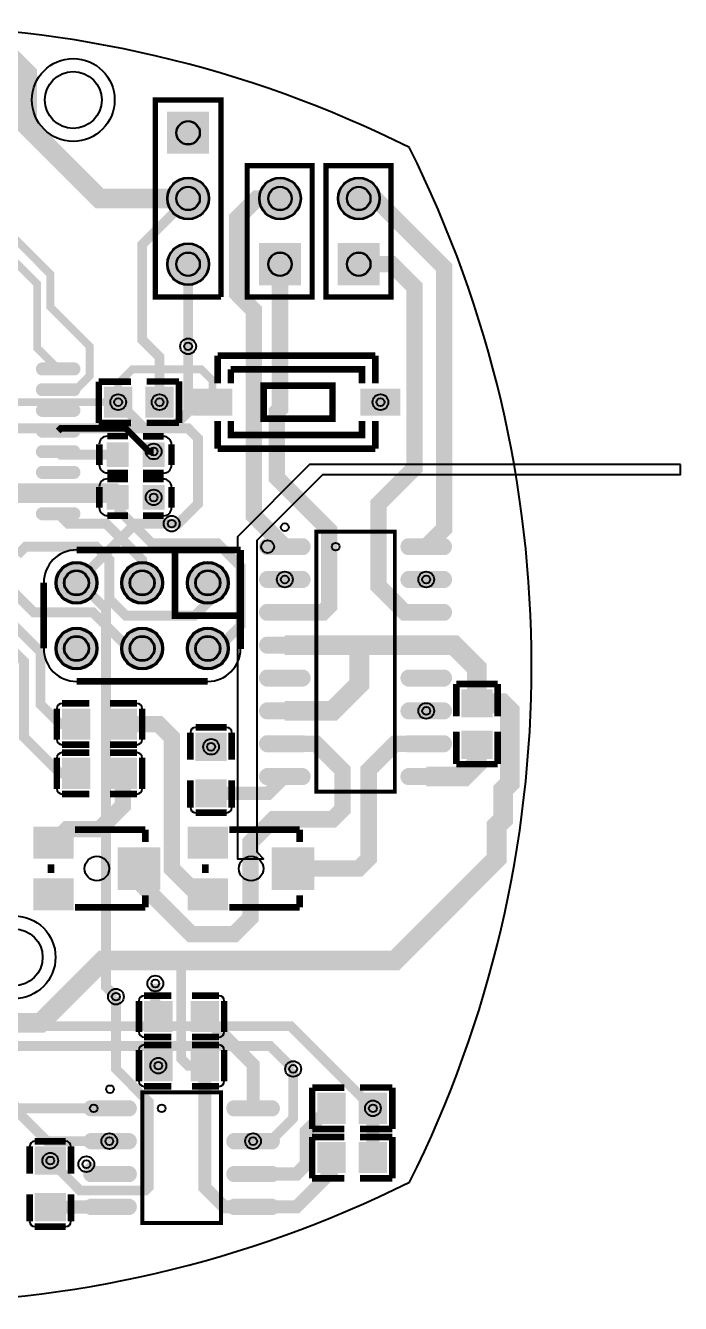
# Model space of a CAD drawing. Extents: x -972 to 1200, y -1009 to 1110.
# Drawn here: x 202 to 1200, y -972 to 973 of the extents above; entities that cross this region are included whole.
import ezdxf

# ---------------------------------------------------------------- set-up
doc = ezdxf.new("R2010")
doc.units = 9
for name, color, linetype, true_color in [('BoardOutLine', 7, 'Continuous', 0xff00ff), ('BottomLayer', 7, 'Continuous', 0x0000ff), ('Document', 7, 'Continuous', 0xffffff), ('Hole', 7, 'Continuous', 0x222222), ('Multi-Layer', 7, 'Continuous', 0xc0c0c0), ('TopLayer', 7, 'Continuous', 0xff0000), ('TopPasteMaskLayer', 7, 'Continuous', 0x808080), ('TopSilkLayer', 7, 'Continuous', 0xffcc00), ('TopSolderMaskLayer', 7, 'Continuous', 0x800080)]:
    doc.layers.add(name, color=color, linetype=linetype, true_color=true_color)

msp = doc.modelspace()

# ---------------------------------------------------------------- hatches: boundary and pattern name
at = {"layer": 'Multi-Layer'}
for points in [[(481, 841), (481, 779), (419, 779), (419, 841)], [(419, 710, 1), (481, 710, 1)], [(559, 710, 1), (621, 710, 1)], [(679, 710, 1), (741, 710, 1)], [(419, 610, 1), (481, 610, 1)], [(559, 641), (621, 641), (621, 579), (559, 579)], [(679, 641), (741, 641), (741, 579), (679, 579)], [(250, 125, 1), (310, 125, 1)], [(350, 125, 1), (410, 125, 1)], [(450, 125, 1), (510, 125, 1)], [(250, 25, 1), (310, 25, 1)], [(350, 25, 1), (410, 25, 1)], [(450, 25, 1), (510, 25, 1)]]:
    msp.add_hatch(color=256, dxfattribs=at).paths.add_polyline_path(points)
at = {"layer": 'TopLayer'}
for points in [[(275.62199999999575, 459.3585, -0.7853981633974483), (275.62199999999575, 441.6415), (228.37799999999697, 441.6415, -0.7853981633974483), (228.37799999999697, 459.3585)], [(275.62199999999575, 427.8585, -0.7853981633974483), (275.62199999999575, 410.1415), (228.37799999999697, 410.1415, -0.7853981633974483), (228.37799999999697, 427.8585)], [(363.1860000000015, 378.346000000005), (323.8159999999989, 378.346000000005), (323.8159999999989, 421.653999999995), (363.1860000000015, 421.653999999995)], [(426.1779999999999, 378.346000000005), (386.80800000000454, 378.346000000005), (386.80800000000454, 421.653999999995), (426.1779999999999, 421.653999999995)], [(457.5219999999972, 419.6849999999977), (516.5780000000013, 419.6849999999977), (516.5780000000013, 380.3150000000023), (457.5219999999972, 380.3150000000023)], [(713.4219999999987, 419.6849999999977), (772.4780000000028, 419.6849999999977), (772.4780000000028, 380.3150000000023), (713.4219999999987, 380.3150000000023)], [(275.62199999999575, 396.3585, -0.7853981633974483), (275.62199999999575, 378.6415), (228.37799999999697, 378.6415, -0.7853981633974483), (228.37799999999697, 396.3585)], [(275.62199999999575, 364.8585, -0.7853981633974483), (275.62199999999575, 347.1415), (228.37799999999697, 347.1415, -0.7853981633974483), (228.37799999999697, 364.8585)], [(275.62199999999575, 333.45849999999854, -0.7853981633974483), (275.62199999999575, 315.74149999999855), (228.37799999999697, 315.74149999999855, -0.7853981633974483), (228.37799999999697, 333.45849999999854)], [(326.6929999999993, 337.7169999999969), (358.1889999999985, 337.7169999999969), (358.1889999999985, 302.2830000000031), (326.6929999999993, 302.2830000000031)], [(381.8110000000015, 337.7169999999969), (413.3070000000007, 337.7169999999969), (413.3070000000007, 302.2830000000031), (381.8110000000015, 302.2830000000031)], [(275.62199999999575, 301.95849999999854, -0.7853981633974483), (275.62199999999575, 284.24149999999855), (228.37799999999697, 284.24149999999855, -0.7853981633974483), (228.37799999999697, 301.95849999999854)], [(326.6929999999993, 272.7169999999969), (358.1889999999985, 272.7169999999969), (358.1889999999985, 237.28300000000309), (326.6929999999993, 237.28300000000309)], [(381.8110000000015, 272.7169999999969), (413.3070000000007, 272.7169999999969), (413.3070000000007, 237.28300000000309), (381.8110000000015, 237.28300000000309)], [(275.62199999999575, 270.45849999999854, -0.7853981633974483), (275.62199999999575, 252.74149999999855), (228.37799999999697, 252.74149999999855, -0.7853981633974483), (228.37799999999697, 270.45849999999854)], [(275.62199999999575, 238.9585000000058, -0.7853981633974483), (275.62199999999575, 221.24150000000583), (228.37799999999697, 221.24150000000583, -0.7853981633974483), (228.37799999999697, 238.9585000000058)], [(624.2485000000015, 191.8505, -0.7853981633974483), (624.2485000000015, 168.1495), (570.3515000000043, 168.1495, -0.7853981633974483), (570.3515000000043, 191.8505)], [(839.648500000003, 191.8505, -0.7853981633974483), (839.648500000003, 168.1495), (785.7515000000058, 168.1495, -0.7853981633974483), (785.7515000000058, 191.8505)], [(624.2485000000015, 141.8505, -0.7853981633974483), (624.2485000000015, 118.1495), (570.3515000000043, 118.1495, -0.7853981633974483), (570.3515000000043, 141.8505)], [(839.648500000003, 141.8505, -0.7853981633974483), (839.648500000003, 118.1495), (785.7515000000058, 118.1495, -0.7853981633974483), (785.7515000000058, 141.8505)], [(624.2485000000015, 91.8505, -0.7853981633974483), (624.2485000000015, 68.1495), (570.3515000000043, 68.1495, -0.7853981633974483), (570.3515000000043, 91.8505)], [(839.648500000003, 91.8505, -0.7853981633974483), (839.648500000003, 68.1495), (785.7515000000058, 68.1495, -0.7853981633974483), (785.7515000000058, 91.8505)], [(624.2485000000015, 41.8505, -0.7853981633974483), (624.2485000000015, 18.1495), (570.3515000000043, 18.1495, -0.7853981633974483), (570.3515000000043, 41.8505)], [(839.648500000003, 41.8505, -0.7853981633974483), (839.648500000003, 18.1495), (785.7515000000058, 18.1495, -0.7853981633974483), (785.7515000000058, 41.8505)], [(624.2485000000015, -8.1495, -0.7853981633974483), (624.2485000000015, -31.8505), (570.3515000000043, -31.8505, -0.7853981633974483), (570.3515000000043, -8.1495)], [(839.648500000003, -8.1495, -0.7853981633974483), (839.648500000003, -31.8505), (785.7515000000058, -31.8505, -0.7853981633974483), (785.7515000000058, -8.1495)], [(911.653999999995, -38.822000000000116), (911.653999999995, -78.19199999999546), (868.346000000005, -78.19199999999546), (868.346000000005, -38.822000000000116)], [(624.2485000000015, -58.1495, -0.7853981633974483), (624.2485000000015, -81.8505), (570.3515000000043, -81.8505, -0.7853981633974483), (570.3515000000043, -58.1495)], [(839.648500000003, -58.1495, -0.7853981633974483), (839.648500000003, -81.8505), (785.7515000000058, -81.8505, -0.7853981633974483), (785.7515000000058, -58.1495)], [(259.88300000000163, -68.346000000005), (299.252999999997, -68.346000000005), (299.252999999997, -111.653999999995), (259.88300000000163, -111.653999999995)], [(330.752999999997, -68.346000000005), (370.1229999999996, -68.346000000005), (370.1229999999996, -111.653999999995), (330.752999999997, -111.653999999995)], [(506.653999999995, -104.88300000000163), (506.653999999995, -144.25299999999697), (463.346000000005, -144.25299999999697), (463.346000000005, -104.88300000000163)], [(624.2485000000015, -108.1495, -0.7853981633974483), (624.2485000000015, -131.8505), (570.3515000000043, -131.8505, -0.7853981633974483), (570.3515000000043, -108.1495)], [(839.648500000003, -108.1495, -0.7853981633974483), (839.648500000003, -131.8505), (785.7515000000058, -131.8505, -0.7853981633974483), (785.7515000000058, -108.1495)], [(911.653999999995, -101.81399999999849), (911.653999999995, -141.1840000000011), (868.346000000005, -141.1840000000011), (868.346000000005, -101.81399999999849)], [(259.88300000000163, -143.346000000005), (299.252999999997, -143.346000000005), (299.252999999997, -186.653999999995), (259.88300000000163, -186.653999999995)], [(330.752999999997, -143.346000000005), (370.1229999999996, -143.346000000005), (370.1229999999996, -186.653999999995), (330.752999999997, -186.653999999995)], [(624.2485000000015, -158.1495, -0.7853981633974483), (624.2485000000015, -181.8505), (570.3515000000043, -181.8505, -0.7853981633974483), (570.3515000000043, -158.1495)], [(839.648500000003, -158.1495, -0.7853981633974483), (839.648500000003, -181.8505), (785.7515000000058, -181.8505, -0.7853981633974483), (785.7515000000058, -158.1495)], [(506.653999999995, -175.75299999999697), (506.653999999995, -215.1229999999996), (463.346000000005, -215.1229999999996), (463.346000000005, -175.75299999999697)], [(274.5679999999993, -247.01000000000204), (274.5679999999993, -294.25), (215.51200000000244, -294.25), (215.51200000000244, -247.01000000000204)], [(509.5679999999993, -247.01000000000204), (509.5679999999993, -294.25), (450.51200000000244, -294.25), (450.51200000000244, -247.01000000000204)], [(406.4599999999991, -278.5), (406.4599999999991, -341.5), (343.47000000000116, -341.5), (343.47000000000116, -278.5)], [(641.4599999999991, -278.5), (641.4599999999991, -341.5), (578.4700000000012, -341.5), (578.4700000000012, -278.5)], [(274.5679999999993, -325.75), (274.5679999999993, -372.98999999999796), (215.51200000000244, -372.98999999999796), (215.51200000000244, -325.75)], [(509.5679999999993, -325.75), (509.5679999999993, -372.98999999999796), (450.51200000000244, -372.98999999999796), (450.51200000000244, -325.75)], [(424.247000000003, -556.653999999995), (384.8770000000004, -556.653999999995), (384.8770000000004, -513.346000000005), (424.247000000003, -513.346000000005)], [(495.11699999999837, -556.653999999995), (455.747000000003, -556.653999999995), (455.747000000003, -513.346000000005), (495.11699999999837, -513.346000000005)], [(384.88300000000163, -588.346000000005), (424.252999999997, -588.346000000005), (424.252999999997, -631.653999999995), (384.88300000000163, -631.653999999995)], [(455.752999999997, -588.346000000005), (495.1229999999996, -588.346000000005), (495.1229999999996, -631.653999999995), (455.752999999997, -631.653999999995)], [(648.8220000000001, -653.346000000005), (688.1919999999955, -653.346000000005), (688.1919999999955, -696.653999999995), (648.8220000000001, -696.653999999995)], [(711.8139999999985, -653.346000000005), (751.1840000000011, -653.346000000005), (751.1840000000011, -696.653999999995), (711.8139999999985, -696.653999999995)], [(359.8000000000029, -663.701, -0.7853981633974483), (359.8000000000029, -686.299), (302.26000000000204, -686.299, -0.7853981633974483), (302.26000000000204, -663.701)], [(577.739999999998, -663.701, -0.7853981633974483), (577.739999999998, -686.299), (520.1999999999971, -686.299, -0.7853981633974483), (520.1999999999971, -663.701)], [(359.8000000000029, -713.701, -0.7853981633974483), (359.8000000000029, -736.299), (302.26000000000204, -736.299, -0.7853981633974483), (302.26000000000204, -713.701)], [(577.739999999998, -713.701, -0.7853981633974483), (577.739999999998, -736.299), (520.1999999999971, -736.299, -0.7853981633974483), (520.1999999999971, -713.701)], [(218.346000000005, -774.247000000003), (218.346000000005, -734.8770000000004), (261.653999999995, -734.8770000000004), (261.653999999995, -774.247000000003)], [(688.1860000000015, -771.653999999995), (648.8159999999989, -771.653999999995), (648.8159999999989, -728.346000000005), (688.1860000000015, -728.346000000005)], [(751.1779999999999, -771.653999999995), (711.8080000000045, -771.653999999995), (711.8080000000045, -728.346000000005), (751.1779999999999, -728.346000000005)], [(359.8000000000029, -763.701, -0.7853981633974483), (359.8000000000029, -786.299), (302.26000000000204, -786.299, -0.7853981633974483), (302.26000000000204, -763.701)], [(577.739999999998, -763.701, -0.7853981633974483), (577.739999999998, -786.299), (520.1999999999971, -786.299, -0.7853981633974483), (520.1999999999971, -763.701)], [(218.346000000005, -845.1169999999984), (218.346000000005, -805.747000000003), (261.653999999995, -805.747000000003), (261.653999999995, -845.1169999999984)], [(359.8000000000029, -813.701, -0.7853981633974483), (359.8000000000029, -836.299), (302.26000000000204, -836.299, -0.7853981633974483), (302.26000000000204, -813.701)], [(577.739999999998, -813.701, -0.7853981633974483), (577.739999999998, -836.299), (520.1999999999971, -836.299, -0.7853981633974483), (520.1999999999971, -813.701)]]:
    msp.add_hatch(color=256, dxfattribs=at).paths.add_polyline_path(points)
at = {"layer": 'TopPasteMaskLayer'}
for points in [[(481, 841), (481, 779), (419, 779), (419, 841)], [(419, 710, 1), (481, 710, 1)], [(559, 710, 1), (621, 710, 1)], [(679, 710, 1), (741, 710, 1)], [(419, 610, 1), (481, 610, 1)], [(559, 641), (621, 641), (621, 579), (559, 579)], [(679, 641), (741, 641), (741, 579), (679, 579)], [(275.62199999999575, 459.3585, -0.7853981633974483), (275.62199999999575, 441.6415), (228.37799999999697, 441.6415, -0.7853981633974483), (228.37799999999697, 459.3585)], [(275.62199999999575, 427.8585, -0.7853981633974483), (275.62199999999575, 410.1415), (228.37799999999697, 410.1415, -0.7853981633974483), (228.37799999999697, 427.8585)], [(363.1860000000015, 378.346000000005), (323.8159999999989, 378.346000000005), (323.8159999999989, 421.653999999995), (363.1860000000015, 421.653999999995)], [(426.1779999999999, 378.346000000005), (386.80800000000454, 378.346000000005), (386.80800000000454, 421.653999999995), (426.1779999999999, 421.653999999995)], [(457.5219999999972, 419.6849999999977), (516.5780000000013, 419.6849999999977), (516.5780000000013, 380.3150000000023), (457.5219999999972, 380.3150000000023)], [(713.4219999999987, 419.6849999999977), (772.4780000000028, 419.6849999999977), (772.4780000000028, 380.3150000000023), (713.4219999999987, 380.3150000000023)], [(275.62199999999575, 396.3585, -0.7853981633974483), (275.62199999999575, 378.6415), (228.37799999999697, 378.6415, -0.7853981633974483), (228.37799999999697, 396.3585)], [(275.62199999999575, 364.8585, -0.7853981633974483), (275.62199999999575, 347.1415), (228.37799999999697, 347.1415, -0.7853981633974483), (228.37799999999697, 364.8585)], [(275.62199999999575, 333.45849999999854, -0.7853981633974483), (275.62199999999575, 315.74149999999855), (228.37799999999697, 315.74149999999855, -0.7853981633974483), (228.37799999999697, 333.45849999999854)], [(326.6929999999993, 337.7169999999969), (358.1889999999985, 337.7169999999969), (358.1889999999985, 302.2830000000031), (326.6929999999993, 302.2830000000031)], [(381.8110000000015, 337.7169999999969), (413.3070000000007, 337.7169999999969), (413.3070000000007, 302.2830000000031), (381.8110000000015, 302.2830000000031)], [(275.62199999999575, 301.95849999999854, -0.7853981633974483), (275.62199999999575, 284.24149999999855), (228.37799999999697, 284.24149999999855, -0.7853981633974483), (228.37799999999697, 301.95849999999854)], [(326.6929999999993, 272.7169999999969), (358.1889999999985, 272.7169999999969), (358.1889999999985, 237.28300000000309), (326.6929999999993, 237.28300000000309)], [(381.8110000000015, 272.7169999999969), (413.3070000000007, 272.7169999999969), (413.3070000000007, 237.28300000000309), (381.8110000000015, 237.28300000000309)], [(275.62199999999575, 270.45849999999854, -0.7853981633974483), (275.62199999999575, 252.74149999999855), (228.37799999999697, 252.74149999999855, -0.7853981633974483), (228.37799999999697, 270.45849999999854)], [(275.62199999999575, 238.9585000000058, -0.7853981633974483), (275.62199999999575, 221.24150000000583), (228.37799999999697, 221.24150000000583, -0.7853981633974483), (228.37799999999697, 238.9585000000058)], [(624.2485000000015, 191.8505, -0.7853981633974483), (624.2485000000015, 168.1495), (570.3515000000043, 168.1495, -0.7853981633974483), (570.3515000000043, 191.8505)], [(839.648500000003, 191.8505, -0.7853981633974483), (839.648500000003, 168.1495), (785.7515000000058, 168.1495, -0.7853981633974483), (785.7515000000058, 191.8505)], [(250, 125, 1), (310, 125, 1)], [(350, 125, 1), (410, 125, 1)], [(450, 125, 1), (510, 125, 1)], [(624.2485000000015, 141.8505, -0.7853981633974483), (624.2485000000015, 118.1495), (570.3515000000043, 118.1495, -0.7853981633974483), (570.3515000000043, 141.8505)], [(839.648500000003, 141.8505, -0.7853981633974483), (839.648500000003, 118.1495), (785.7515000000058, 118.1495, -0.7853981633974483), (785.7515000000058, 141.8505)], [(624.2485000000015, 91.8505, -0.7853981633974483), (624.2485000000015, 68.1495), (570.3515000000043, 68.1495, -0.7853981633974483), (570.3515000000043, 91.8505)], [(839.648500000003, 91.8505, -0.7853981633974483), (839.648500000003, 68.1495), (785.7515000000058, 68.1495, -0.7853981633974483), (785.7515000000058, 91.8505)], [(250, 25, 1), (310, 25, 1)], [(350, 25, 1), (410, 25, 1)], [(450, 25, 1), (510, 25, 1)], [(624.2485000000015, 41.8505, -0.7853981633974483), (624.2485000000015, 18.1495), (570.3515000000043, 18.1495, -0.7853981633974483), (570.3515000000043, 41.8505)], [(839.648500000003, 41.8505, -0.7853981633974483), (839.648500000003, 18.1495), (785.7515000000058, 18.1495, -0.7853981633974483), (785.7515000000058, 41.8505)], [(624.2485000000015, -8.1495, -0.7853981633974483), (624.2485000000015, -31.8505), (570.3515000000043, -31.8505, -0.7853981633974483), (570.3515000000043, -8.1495)], [(839.648500000003, -8.1495, -0.7853981633974483), (839.648500000003, -31.8505), (785.7515000000058, -31.8505, -0.7853981633974483), (785.7515000000058, -8.1495)], [(911.653999999995, -38.822000000000116), (911.653999999995, -78.19199999999546), (868.346000000005, -78.19199999999546), (868.346000000005, -38.822000000000116)], [(624.2485000000015, -58.1495, -0.7853981633974483), (624.2485000000015, -81.8505), (570.3515000000043, -81.8505, -0.7853981633974483), (570.3515000000043, -58.1495)], [(839.648500000003, -58.1495, -0.7853981633974483), (839.648500000003, -81.8505), (785.7515000000058, -81.8505, -0.7853981633974483), (785.7515000000058, -58.1495)], [(259.88300000000163, -68.346000000005), (299.252999999997, -68.346000000005), (299.252999999997, -111.653999999995), (259.88300000000163, -111.653999999995)], [(330.752999999997, -68.346000000005), (370.1229999999996, -68.346000000005), (370.1229999999996, -111.653999999995), (330.752999999997, -111.653999999995)], [(506.653999999995, -104.88300000000163), (506.653999999995, -144.25299999999697), (463.346000000005, -144.25299999999697), (463.346000000005, -104.88300000000163)], [(624.2485000000015, -108.1495, -0.7853981633974483), (624.2485000000015, -131.8505), (570.3515000000043, -131.8505, -0.7853981633974483), (570.3515000000043, -108.1495)], [(839.648500000003, -108.1495, -0.7853981633974483), (839.648500000003, -131.8505), (785.7515000000058, -131.8505, -0.7853981633974483), (785.7515000000058, -108.1495)], [(911.653999999995, -101.81399999999849), (911.653999999995, -141.1840000000011), (868.346000000005, -141.1840000000011), (868.346000000005, -101.81399999999849)], [(259.88300000000163, -143.346000000005), (299.252999999997, -143.346000000005), (299.252999999997, -186.653999999995), (259.88300000000163, -186.653999999995)], [(330.752999999997, -143.346000000005), (370.1229999999996, -143.346000000005), (370.1229999999996, -186.653999999995), (330.752999999997, -186.653999999995)], [(624.2485000000015, -158.1495, -0.7853981633974483), (624.2485000000015, -181.8505), (570.3515000000043, -181.8505, -0.7853981633974483), (570.3515000000043, -158.1495)], [(839.648500000003, -158.1495, -0.7853981633974483), (839.648500000003, -181.8505), (785.7515000000058, -181.8505, -0.7853981633974483), (785.7515000000058, -158.1495)], [(506.653999999995, -175.75299999999697), (506.653999999995, -215.1229999999996), (463.346000000005, -215.1229999999996), (463.346000000005, -175.75299999999697)], [(274.5679999999993, -247.01000000000204), (274.5679999999993, -294.25), (215.51200000000244, -294.25), (215.51200000000244, -247.01000000000204)], [(509.5679999999993, -247.01000000000204), (509.5679999999993, -294.25), (450.51200000000244, -294.25), (450.51200000000244, -247.01000000000204)], [(406.4599999999991, -278.5), (406.4599999999991, -341.5), (343.47000000000116, -341.5), (343.47000000000116, -278.5)], [(641.4599999999991, -278.5), (641.4599999999991, -341.5), (578.4700000000012, -341.5), (578.4700000000012, -278.5)], [(274.5679999999993, -325.75), (274.5679999999993, -372.98999999999796), (215.51200000000244, -372.98999999999796), (215.51200000000244, -325.75)], [(509.5679999999993, -325.75), (509.5679999999993, -372.98999999999796), (450.51200000000244, -372.98999999999796), (450.51200000000244, -325.75)], [(424.247000000003, -556.653999999995), (384.8770000000004, -556.653999999995), (384.8770000000004, -513.346000000005), (424.247000000003, -513.346000000005)], [(495.11699999999837, -556.653999999995), (455.747000000003, -556.653999999995), (455.747000000003, -513.346000000005), (495.11699999999837, -513.346000000005)], [(384.88300000000163, -588.346000000005), (424.252999999997, -588.346000000005), (424.252999999997, -631.653999999995), (384.88300000000163, -631.653999999995)], [(455.752999999997, -588.346000000005), (495.1229999999996, -588.346000000005), (495.1229999999996, -631.653999999995), (455.752999999997, -631.653999999995)], [(648.8220000000001, -653.346000000005), (688.1919999999955, -653.346000000005), (688.1919999999955, -696.653999999995), (648.8220000000001, -696.653999999995)], [(711.8139999999985, -653.346000000005), (751.1840000000011, -653.346000000005), (751.1840000000011, -696.653999999995), (711.8139999999985, -696.653999999995)], [(359.8000000000029, -663.701, -0.7853981633974483), (359.8000000000029, -686.299), (302.26000000000204, -686.299, -0.7853981633974483), (302.26000000000204, -663.701)], [(577.739999999998, -663.701, -0.7853981633974483), (577.739999999998, -686.299), (520.1999999999971, -686.299, -0.7853981633974483), (520.1999999999971, -663.701)], [(359.8000000000029, -713.701, -0.7853981633974483), (359.8000000000029, -736.299), (302.26000000000204, -736.299, -0.7853981633974483), (302.26000000000204, -713.701)], [(577.739999999998, -713.701, -0.7853981633974483), (577.739999999998, -736.299), (520.1999999999971, -736.299, -0.7853981633974483), (520.1999999999971, -713.701)], [(218.346000000005, -774.247000000003), (218.346000000005, -734.8770000000004), (261.653999999995, -734.8770000000004), (261.653999999995, -774.247000000003)], [(688.1860000000015, -771.653999999995), (648.8159999999989, -771.653999999995), (648.8159999999989, -728.346000000005), (688.1860000000015, -728.346000000005)], [(751.1779999999999, -771.653999999995), (711.8080000000045, -771.653999999995), (711.8080000000045, -728.346000000005), (751.1779999999999, -728.346000000005)], [(359.8000000000029, -763.701, -0.7853981633974483), (359.8000000000029, -786.299), (302.26000000000204, -786.299, -0.7853981633974483), (302.26000000000204, -763.701)], [(577.739999999998, -763.701, -0.7853981633974483), (577.739999999998, -786.299), (520.1999999999971, -786.299, -0.7853981633974483), (520.1999999999971, -763.701)], [(218.346000000005, -845.1169999999984), (218.346000000005, -805.747000000003), (261.653999999995, -805.747000000003), (261.653999999995, -845.1169999999984)], [(359.8000000000029, -813.701, -0.7853981633974483), (359.8000000000029, -836.299), (302.26000000000204, -836.299, -0.7853981633974483), (302.26000000000204, -813.701)], [(577.739999999998, -813.701, -0.7853981633974483), (577.739999999998, -836.299), (520.1999999999971, -836.299, -0.7853981633974483), (520.1999999999971, -813.701)]]:
    msp.add_hatch(color=256, dxfattribs=at).paths.add_polyline_path(points)
at = {"layer": 'TopSolderMaskLayer'}
for points in [[(482, 842), (482, 778), (418, 778), (418, 842)], [(418, 710, 1), (482, 710, 1)], [(558, 710, 1), (622, 710, 1)], [(678, 710, 1), (742, 710, 1)], [(418, 610, 1), (482, 610, 1)], [(558, 642), (622, 642), (622, 578), (558, 578)], [(678, 642), (742, 642), (742, 578), (678, 578)], [(278.28859140937857, 460.3585, -0.7853981633974483), (278.28859140937857, 440.6415), (225.71140859062143, 440.6415, -0.7853981633974483), (225.71140859062143, 460.3585)], [(278.28859140937857, 428.8585, -0.7853981633974483), (278.28859140937857, 409.1415), (225.71140859062143, 409.1415, -0.7853981633974483), (225.71140859062143, 428.8585)], [(365.18610160020035, 376.3459538180905), (321.816101600205, 376.3459538180905), (321.816101600205, 423.6540461819095), (365.18610160020035, 423.6540461819095)], [(428.17830480061093, 376.3459538180905), (384.8083048006156, 376.3459538180905), (384.8083048006156, 423.6540461819095), (428.17830480061093, 423.6540461819095)], [(456.52198306663195, 420.6849999999977), (517.5780169333666, 420.6849999999977), (517.5780169333666, 379.3150000000023), (456.52198306663195, 379.3150000000023)], [(712.4219830666334, 420.6849999999977), (773.478016933368, 420.6849999999977), (773.478016933368, 379.3150000000023), (712.4219830666334, 379.3150000000023)], [(278.28859140937857, 397.3585, -0.7853981633974483), (278.28859140937857, 377.6415), (225.71140859062143, 377.6415, -0.7853981633974483), (225.71140859062143, 397.3585)], [(278.28859140937857, 365.8585, -0.7853981633974483), (278.28859140937857, 346.1415), (225.71140859062143, 346.1415, -0.7853981633974483), (225.71140859062143, 365.8585)], [(278.28859140937857, 334.45849999999854, -0.7853981633974483), (278.28859140937857, 314.74149999999855), (225.71140859062143, 314.74149999999855, -0.7853981633974483), (225.71140859062143, 334.45849999999854)], [(325.6930635001263, 338.7170282222796), (359.18906350013276, 338.7170282222796), (359.18906350013276, 301.2829717777204), (325.6930635001263, 301.2829717777204)], [(380.81093649986724, 338.7170282222796), (414.3069364998737, 338.7170282222796), (414.3069364998737, 301.2829717777204), (380.81093649986724, 301.2829717777204)], [(278.28859140937857, 302.95849999999854, -0.7853981633974483), (278.28859140937857, 283.24149999999855), (225.71140859062143, 283.24149999999855, -0.7853981633974483), (225.71140859062143, 302.95849999999854)], [(325.6930635001263, 273.7170282222796), (359.18906350013276, 273.7170282222796), (359.18906350013276, 236.28297177772038), (325.6930635001263, 236.28297177772038)], [(380.81093649986724, 273.7170282222796), (414.3069364998737, 273.7170282222796), (414.3069364998737, 236.28297177772038), (380.81093649986724, 236.28297177772038)], [(278.28859140937857, 271.45849999999854, -0.7853981633974483), (278.28859140937857, 251.74149999999855), (225.71140859062143, 251.74149999999855, -0.7853981633974483), (225.71140859062143, 271.45849999999854)], [(278.28859140937857, 239.9585000000058, -0.7853981633974483), (278.28859140937857, 220.24150000000583), (225.71140859062143, 220.24150000000583, -0.7853981633974483), (225.71140859062143, 239.9585000000058)], [(626.5225390700798, 192.8505, -0.7853981633974483), (626.5225390700798, 167.1495), (568.0774609299187, 167.1495, -0.7853981633974483), (568.0774609299187, 192.8505)], [(841.9225390700813, 192.8505, -0.7853981633974483), (841.9225390700813, 167.1495), (783.4774609299275, 167.1495, -0.7853981633974483), (783.4774609299275, 192.8505)], [(248, 125, 1), (312, 125, 1)], [(348, 125, 1), (412, 125, 1)], [(448, 125, 1), (512, 125, 1)], [(626.5225390700798, 142.8505, -0.7853981633974483), (626.5225390700798, 117.1495), (568.0774609299187, 117.1495, -0.7853981633974483), (568.0774609299187, 142.8505)], [(841.9225390700813, 142.8505, -0.7853981633974483), (841.9225390700813, 117.1495), (783.4774609299275, 117.1495, -0.7853981633974483), (783.4774609299275, 142.8505)], [(626.5225390700798, 92.8505, -0.7853981633974483), (626.5225390700798, 67.1495), (568.0774609299187, 67.1495, -0.7853981633974483), (568.0774609299187, 92.8505)], [(841.9225390700813, 92.8505, -0.7853981633974483), (841.9225390700813, 67.1495), (783.4774609299275, 67.1495, -0.7853981633974483), (783.4774609299275, 92.8505)], [(248, 25, 1), (312, 25, 1)], [(348, 25, 1), (412, 25, 1)], [(448, 25, 1), (512, 25, 1)], [(626.5225390700798, 42.8505, -0.7853981633974483), (626.5225390700798, 17.1495), (568.0774609299187, 17.1495, -0.7853981633974483), (568.0774609299187, 42.8505)], [(841.9225390700813, 42.8505, -0.7853981633974483), (841.9225390700813, 17.1495), (783.4774609299275, 17.1495, -0.7853981633974483), (783.4774609299275, 42.8505)], [(626.5225390700798, -7.1495, -0.7853981633974483), (626.5225390700798, -32.8505), (568.0774609299187, -32.8505, -0.7853981633974483), (568.0774609299187, -7.1495)], [(841.9225390700813, -7.1495, -0.7853981633974483), (841.9225390700813, -32.8505), (783.4774609299275, -32.8505, -0.7853981633974483), (783.4774609299275, -7.1495)], [(913.8540508001024, -37.003541090351064), (913.8540508001024, -80.00990472671401), (866.1459491998976, -80.00990472671401), (866.1459491998976, -37.003541090351064)], [(626.5225390700798, -57.1495, -0.7853981633974483), (626.5225390700798, -82.8505), (568.0774609299187, -82.8505, -0.7853981633974483), (568.0774609299187, -57.1495)], [(841.9225390700813, -57.1495, -0.7853981633974483), (841.9225390700813, -82.8505), (783.4774609299275, -82.8505, -0.7853981633974483), (783.4774609299275, -57.1495)], [(257.8827967995967, -66.34595381809049), (301.25279679959203, -66.34595381809049), (301.25279679959203, -113.65404618190951), (257.8827967995967, -113.65404618190951)], [(328.75279679959203, -66.34595381809049), (372.1227967995874, -66.34595381809049), (372.1227967995874, -113.65404618190951), (328.75279679959203, -113.65404618190951)], [(508.8540508001024, -103.0646334541816), (508.8540508001024, -146.07099709053728), (461.1459491998976, -146.07099709053728), (461.1459491998976, -103.0646334541816)], [(626.5225390700798, -107.1495, -0.7853981633974483), (626.5225390700798, -132.8505), (568.0774609299187, -132.8505, -0.7853981633974483), (568.0774609299187, -107.1495)], [(841.9225390700813, -107.1495, -0.7853981633974483), (841.9225390700813, -132.8505), (783.4774609299275, -132.8505, -0.7853981633974483), (783.4774609299275, -107.1495)], [(913.8540508001024, -99.99572581800021), (913.8540508001024, -143.00208945435588), (866.1459491998976, -143.00208945435588), (866.1459491998976, -99.99572581800021)], [(257.8827967995967, -141.3459538180905), (301.25279679959203, -141.3459538180905), (301.25279679959203, -188.6540461819095), (257.8827967995967, -188.6540461819095)], [(328.75279679959203, -141.3459538180905), (372.1227967995874, -141.3459538180905), (372.1227967995874, -188.6540461819095), (328.75279679959203, -188.6540461819095)], [(508.8540508001024, -173.93463345417695), (508.8540508001024, -216.9409970905399), (461.1459491998976, -216.9409970905399), (461.1459491998976, -173.93463345417695)], [(626.5225390700798, -157.1495, -0.7853981633974483), (626.5225390700798, -182.8505), (568.0774609299187, -182.8505, -0.7853981633974483), (568.0774609299187, -157.1495)], [(841.9225390700813, -157.1495, -0.7853981633974483), (841.9225390700813, -182.8505), (783.4774609299275, -182.8505, -0.7853981633974483), (783.4774609299275, -157.1495)], [(275.81812701100716, -246.21006773346744), (275.81812701100716, -295.0499322665346), (214.26187298899458, -295.0499322665346), (214.26187298899458, -246.21006773346744)], [(510.81812701100716, -246.21006773346744), (510.81812701100716, -295.0499322665346), (449.2618729889946, -295.0499322665346), (449.2618729889946, -246.21006773346744)], [(407.45980949961813, -277.499872999746), (407.45980949961813, -342.500127000254), (342.46987299974717, -342.500127000254), (342.46987299974717, -277.499872999746)], [(642.4598094996181, -277.499872999746), (642.4598094996181, -342.500127000254), (577.4698729997472, -342.500127000254), (577.4698729997472, -277.499872999746)], [(275.81812701100716, -324.9500677334654), (275.81812701100716, -373.78993226653256), (214.26187298899458, -373.78993226653256), (214.26187298899458, -324.9500677334654)], [(510.81812701100716, -324.9500677334654), (510.81812701100716, -373.78993226653256), (449.2618729889946, -373.78993226653256), (449.2618729889946, -324.9500677334654)], [(426.24720320040797, -558.6540461819095), (382.8772032004126, -558.6540461819095), (382.8772032004126, -511.3459538180905), (426.24720320040797, -511.3459538180905)], [(497.1172032004033, -558.6540461819095), (453.74720320040797, -558.6540461819095), (453.74720320040797, -511.3459538180905), (497.1172032004033, -511.3459538180905)], [(382.8827967995967, -586.3459538180905), (426.25279679959203, -586.3459538180905), (426.25279679959203, -633.6540461819095), (382.8827967995967, -633.6540461819095)], [(453.75279679959203, -586.3459538180905), (497.1227967995874, -586.3459538180905), (497.1227967995874, -633.6540461819095), (453.75279679959203, -633.6540461819095)], [(646.8216951993891, -651.3459538180905), (690.1916951993844, -651.3459538180905), (690.1916951993844, -698.6540461819095), (646.8216951993891, -698.6540461819095)], [(709.8138983997997, -651.3459538180905), (753.183898399795, -651.3459538180905), (753.183898399795, -698.6540461819095), (709.8138983997997, -698.6540461819095)], [(362.34624303035525, -662.701, -0.7853981633974483), (362.34624303035525, -687.299), (299.7137569696424, -687.299, -0.7853981633974483), (299.7137569696424, -662.701)], [(580.2862430303576, -662.701, -0.7853981633974483), (580.2862430303576, -687.299), (517.6537569696447, -687.299, -0.7853981633974483), (517.6537569696447, -662.701)], [(362.34624303035525, -712.701, -0.7853981633974483), (362.34624303035525, -737.299), (299.7137569696424, -737.299, -0.7853981633974483), (299.7137569696424, -712.701)], [(580.2862430303576, -712.701, -0.7853981633974483), (580.2862430303576, -737.299), (517.6537569696447, -737.299, -0.7853981633974483), (517.6537569696447, -712.701)], [(216.1459491998976, -776.065366545823), (216.1459491998976, -733.0590029094601), (263.8540508001024, -733.0590029094601), (263.8540508001024, -776.065366545823)], [(690.1861016002003, -773.6540461819095), (646.816101600205, -773.6540461819095), (646.816101600205, -726.3459538180905), (690.1861016002003, -726.3459538180905)], [(753.1783048006109, -773.6540461819095), (709.8083048006156, -773.6540461819095), (709.8083048006156, -726.3459538180905), (753.1783048006109, -726.3459538180905)], [(362.34624303035525, -762.701, -0.7853981633974483), (362.34624303035525, -787.299), (299.7137569696424, -787.299, -0.7853981633974483), (299.7137569696424, -762.701)], [(580.2862430303576, -762.701, -0.7853981633974483), (580.2862430303576, -787.299), (517.6537569696447, -787.299, -0.7853981633974483), (517.6537569696447, -762.701)], [(216.1459491998976, -846.9353665458184), (216.1459491998976, -803.9290029094627), (263.8540508001024, -803.9290029094627), (263.8540508001024, -846.9353665458184)], [(362.34624303035525, -812.701, -0.7853981633974483), (362.34624303035525, -837.299), (299.7137569696424, -837.299, -0.7853981633974483), (299.7137569696424, -812.701)], [(580.2862430303576, -812.701, -0.7853981633974483), (580.2862430303576, -837.299), (517.6537569696447, -837.299, -0.7853981633974483), (517.6537569696447, -812.701)]]:
    msp.add_hatch(color=256, dxfattribs=at).paths.add_polyline_path(points)

# ---------------------------------------------------------------- linework, layer by layer
at = {"layer": 'BoardOutLine'}
for centre, radius, start, end in [((0.08249997638631612, -787.401436461696), 1760.647, 63.43734193664801, 116.56746069363373), ((-787.4014759622514, -0.218999997327046), 1760.5860000000002, 333.4413158189193, 26.57141887276282), ((0, 799.9996114131282), 1771.961, 243.61711695737773, 296.3828830426222)]:
    msp.add_arc(centre, radius, start, end, dxfattribs=at)
at = {"layer": 'BottomLayer'}
for points, const_width in [([(450, 710), (380, 640), (380, 495), (406.48999999999796, 468.51000000000204), (406.48999999999796, 400)], 15), ([(32.60000000000582, 167.5), (32.60000000000582, 312.6000000000058), (80, 360), (425, 360), (450, 385), (450, 485)], 15), ([(185, 400), (343.5, 400)], 12), ([(280, 125), (370, 215), (425, 215)], 15), ([(340, -505), (325, -490), (325, 85), (285, 125), (280, 125)], 15), ([(610, -615), (575, -580), (145, -580), (70, -505), (70, -415)], 15), ([(731.4989999999962, -675), (606.4989999999962, -550), (155, -550), (105, -500), (105, -415)], 15), ([(-9.055000000000291, -655), (165, -655), (235, -725), (330, -725)], 15)]:
    msp.add_lwpolyline(points, dxfattribs=dict(at, const_width=const_width))
msp.add_lwpolyline([(1200, 305), (635, 305), (525, 195), (525, -295), (565, -295), (555, -285), (555, 190), (655, 290), (1200, 290)], close=True, dxfattribs=at)
at = {"layer": 'Document'}
for centre, radius in [((571.1399999999994, 180), 9.84), ((306.23999999999796, -675), 5.91)]:
    msp.add_circle(centre, radius, dxfattribs=at)
at = {"layer": 'Hole'}
for centre in [(450, 485), (343.5, 400), (406.48999999999796, 400), (742.9499999999971, 400), (397.5599999999977, 325), (397.5599999999977, 255), (425, 215), (597.3000000000029, 130), (812.7000000000044, 130), (812.7000000000044, -70), (485, -124.56999999999971), (400, -485), (340, -505), (404.5699999999997, -610), (610, -615), (731.5, -675), (330, -725), (548.9700000000012, -725), (240, -754.5599999999977), (295, -760)]:
    msp.add_circle(centre, 6, dxfattribs=at)
at = {"layer": 'Multi-Layer'}
for centre, radius in [((275, 860), 43.307), ((450, 810), 17.5), ((450, 710), 31), ((590, 710), 31), ((710, 710), 31), ((450, 710), 17.5), ((590, 710), 17.5), ((710, 710), 17.5), ((450, 610), 31), ((450, 610), 17.5), ((590, 610), 17.5), ((710, 610), 17.5), ((450, 485), 12), ((343.5, 400), 12), ((406.48999999999796, 400), 12), ((742.9499999999971, 400), 12), ((397.5599999999977, 325), 12), ((397.5599999999977, 255), 12), ((425, 215), 12), ((280, 125), 30), ((280, 125), 18), ((380, 125), 30), ((380, 125), 18), ((480, 125), 30), ((480, 125), 18), ((597.3000000000029, 130), 12), ((812.7000000000044, 130), 12), ((280, 25), 30), ((280, 25), 18), ((380, 25), 30), ((380, 25), 18), ((480, 25), 30), ((480, 25), 18), ((812.7000000000044, -70), 12), ((485, -124.56999999999971), 12), ((185, -445), 43.307), ((400, -485), 12), ((340, -505), 12), ((404.5699999999997, -610), 12), ((610, -615), 12), ((731.5, -675), 12), ((330, -725), 12), ((548.9700000000012, -725), 12), ((240, -754.5599999999977), 12), ((295, -760), 12)]:
    msp.add_circle(centre, radius, dxfattribs=at)
at = {"layer": 'TopLayer'}
for points, const_width in [([(-280, 800), (-280, 880), (-230, 930), (175, 930), (205, 900), (205, 820), (315, 710), (450, 710)], 30), ([(252, 450.5), (220, 482.5), (220, 580), (120, 680), (60, 680), (39.099999999998545, 700.9000000000015), (39.099999999998545, 749.2999999999956)], 12), ([(252, 419), (279, 419), (300, 440), (300, 485), (240, 545), (240, 595), (135, 700), (70, 700), (58.69999999999709, 711.3000000000029), (58.69999999999709, 749.2999999999956)], 12), ([(597.3000000000029, 180), (550, 227.3000000000029), (550, 540), (525, 565), (525, 680), (555, 710), (590, 710)], 25), ([(812.7000000000044, 180), (840, 207.3000000000029), (840, 605), (735, 710), (710, 710)], 25), ([(597.3000000000029, 80), (655, 80), (665, 90), (665, 205), (585, 285), (585, 385), (590, 390), (590, 610)], 25), ([(812.7000000000044, 80), (780, 80), (740, 120), (740, 245), (795, 300), (795, 575), (760, 610), (710, 610)], 25), ([(450, 485), (450, 610)], 15), ([(343.5, 400), (343.5, 428.5), (365, 450), (470, 450), (487.0500000000029, 432.9499999999971), (487.0500000000029, 400)], 12), ([(343.5, 400), (383.5, 360), (450, 360), (465, 345), (465, 245), (435, 215), (425, 215)], 15), ([(252, 356), (256, 360), (355, 360), (390, 325), (397.5599999999977, 325)], 10), ([(252, 324.59999999999854), (256.599000000002, 320), (342.4400000000023, 320)], 15), ([(-92, 293.50100000000384), (31.49899999999616, 293.50100000000384), (63.40099999999802, 261.599000000002), (252, 261.599000000002)], 30), ([(252, 261.599000000002), (335.8399999999965, 261.599000000002), (342.4389999999985, 255)], 30), ([(342.4400000000023, 255), (345, 252.44000000000233), (345, 235), (395, 185), (495, 185), (530, 150), (530, 60), (495, 25), (480, 25)], 15), ([(252, 230.10000000000582), (267.09999999999854, 215), (325, 215), (380, 160), (380, 125)], 15), ([(190, 167.5), (202.5, 180), (310, 180), (330, 160), (330, 100), (355, 75), (460, 75), (480, 95), (480, 125)], 15), ([(127, 167.5), (130, 164.5), (130, 75), (200, 5), (200, -110), (255, -165), (279.5699999999997, -165)], 15), ([(158.5, 167.5), (158.5, 86.5), (225, 20), (225, -60), (255, -90), (279.5699999999997, -90)], 15), ([(158.5, 167.5), (158.5, 136.5), (215, 80), (305, 80), (360, 25), (380, 25)], 15), ([(597.3000000000029, 30), (812.7000000000044, 30)], 30), ([(597.3000000000029, -70), (670, -70), (710.7989999999991, -29.20100000000093), (710.7989999999991, 30)], 30), ([(812.7000000000044, 30), (855, 30), (890, -5), (890, -58.51000000000204)], 30), ([(-207.60000000000582, -280), (-207.60000000000582, -257.6000000000058), (-175, -225), (-65, -225), (35, -325), (35, -475), (105, -545), (225, -545), (320, -450), (765, -450), (920, -295), (920, -245), (930, -235), (930, -190), (940, -180), (940, -70), (928.5, -58.5), (890, -58.5)], 30), ([(480, -349.40000000000146), (464.8000000000029, -349.5), (425, -310.1000000000058), (425, -110), (405, -90), (350.40000000000146, -90)], 25), ([(374.9599999999991, -310), (374.9599999999991, -329.9599999999991), (455, -410), (520, -410), (545, -385), (545, -270), (580, -235), (670, -235), (685, -220), (685, -160), (645, -120), (597.3000000000029, -120)], 25), ([(609.9599999999991, -310), (710, -310), (725, -295), (725, -160), (765, -120), (812.7000000000044, -120)], 25), ([(812.7000000000044, -170), (870, -170), (890, -150), (890, -121.5)], 30), ([(245.04000000000087, -270.63000000000466), (265.66999999999825, -250), (315, -250), (350.4400000000023, -214.55999999999767), (350.4400000000023, -165)], 25), ([(485, -195.44000000000233), (571.8600000000006, -195.44000000000233), (597.3000000000029, -170)], 20), ([(475.4400000000023, -610), (450, -610), (439.39400000000023, -599.3940000000002), (439.39400000000023, -450)], 15), ([(400, -485), (400, -530.4389999999985), (404.5610000000015, -535)], 15), ([(240, -754.5599999999977), (285.4400000000023, -800), (385, -800), (390, -795), (390, -665), (340, -615), (340, -505)], 15), ([(475.43299999999726, -535), (548.9700000000012, -608.5370000000039), (548.9700000000012, -675.0010000000038)], 20), ([(548.9700000000012, -825.0010000000038), (505, -825), (475.43700000000536, -795.4370000000054), (475.43700000000536, -610)], 20), ([(549, -725), (575, -725), (610, -690), (610, -615)], 15), ([(29.52900000000227, -699.0939999999973), (29.52900000000227, -665.4709999999977), (40, -655), (170, -655), (190, -675), (331.02999999999884, -675)], 15), ([(548.9700000000012, -775.0010000000038), (615, -775), (630, -760), (630, -710), (665, -675), (668.5080000000016, -675)], 20), ([(731.4890000000014, -750), (731.5, -749.9890000000014), (731.5, -675)], 20), ([(295, -760), (310, -775), (331.02999999999884, -775)], 15), ([(548.9700000000012, -825), (615, -825), (668.5, -771.5), (668.5, -750)], 20), ([(240, -825.4000000000015), (331, -825)], 20)]:
    msp.add_lwpolyline(points, dxfattribs=dict(at, const_width=const_width))
at = {"layer": 'TopPasteMaskLayer'}
for centre, radius in [((450, 810), 17.5), ((450, 710), 31), ((590, 710), 31), ((710, 710), 31), ((450, 710), 17.5), ((590, 710), 17.5), ((710, 710), 17.5), ((450, 610), 31), ((450, 610), 17.5), ((590, 610), 17.5), ((710, 610), 17.5), ((280, 125), 30), ((280, 125), 18), ((380, 125), 30), ((380, 125), 18), ((480, 125), 30), ((480, 125), 18), ((280, 25), 30), ((280, 25), 18), ((380, 25), 30), ((380, 25), 18), ((480, 25), 30), ((480, 25), 18)]:
    msp.add_circle(centre, radius, dxfattribs=at)
at = {"layer": 'TopSilkLayer'}
for points, const_width in [([(500, 785), (500, 860), (400, 860), (400, 560), (500, 560)], 8), ([(500, 560), (500, 785)], 7.9921), ([(494.9210000000021, 470.86699999999837), (735.0780000000013, 470.86699999999837)], 10), ([(494.9210000000021, 470.86699999999837), (494.9210000000021, 428.7849999999962)], 10), ([(735.0780000000013, 470.86699999999837), (735.0780000000013, 428.7849999999962)], 10), ([(515, 450), (715, 450), (715, 428.7849999999962)], 10), ([(515, 428.7849999999962), (515, 450)], 10), ([(363.16300000000047, 431.2960000000021), (313.9519999999975, 431.2960000000021)], 10), ([(313.9519999999975, 368.30199999999604), (313.9519999999975, 431.2960000000021)], 10), ([(386.80800000000454, 431.497000000003), (436.0219999999972, 431.497000000003)], 10), ([(436.0219999999972, 368.502999999997), (436.0219999999972, 431.497000000003)], 10), ([(363.16300000000047, 368.30199999999604), (313.9519999999975, 368.30199999999604)], 10), ([(386.80800000000454, 368.502999999997), (436.0219999999972, 368.502999999997)], 10), ([(494.9210000000021, 371.2150000000038), (494.9210000000021, 329.13300000000163)], 10), ([(715, 371.2150000000038), (715, 350), (515, 350), (515, 371.2150000000038)], 10), ([(735.0780000000013, 371.2150000000038), (735.0780000000013, 329.1339999999982)], 10), ([(358.36099999999715, 348.1670000000013), (326.86499999999796, 348.1670000000013)], 10), ([(381.03399999999965, 347.9380000000019), (412.52900000000227, 347.9380000000019)], 10), ([(314.6670000000013, 335.9689999999973), (314.6670000000013, 304.474000000002)], 10), ([(424.72499999999854, 335.7390000000014), (424.72499999999854, 304.24199999999837)], 10), ([(494.92199999999866, 329.13300000000163), (735.0780000000013, 329.1339999999982)], 10), ([(358.36099999999715, 292.27700000000186), (326.86499999999796, 292.27700000000186)], 10), ([(381.03399999999965, 292.0460000000021), (412.52900000000227, 292.0460000000021)], 10), ([(314.6670000000013, 270.9689999999973), (314.6670000000013, 239.47400000000198)], 10), ([(358.36099999999715, 283.1670000000013), (326.86499999999796, 283.1670000000013)], 10), ([(381.03399999999965, 282.9380000000019), (412.52900000000227, 282.9380000000019)], 10), ([(424.72499999999854, 270.7390000000014), (424.72499999999854, 239.24199999999837)], 10), ([(358.36099999999715, 227.27700000000186), (326.86499999999796, 227.27700000000186)], 10), ([(381.03399999999965, 227.0460000000021), (412.52900000000227, 227.0460000000021)], 10), ([(280, 175), (530, 175)], 10), ([(430, 175), (430, 75), (530, 75)], 10), ([(530, 175), (530, 24.370999999999185)], 10), ([(230, 25), (230, 125)], 10), ([(479.8139999999985, -25), (280, -25)], 10), ([(921.497000000003, -28.978000000002794), (858.502999999997, -28.978000000002794)], 10), ([(858.502999999997, -78.19199999999546), (858.502999999997, -28.978000000002794)], 10), ([(921.497000000003, -78.19199999999546), (921.497000000003, -28.978000000002794)], 10), ([(257.91300000000047, -58.50299999999697), (259.8819999999978, -58.50299999999697)], 10), ([(299.252999999997, -58.50299999999697), (259.8819999999978, -58.50299999999697)], 10), ([(330.7520000000004, -58.50299999999697), (370.1180000000022, -58.50299999999697)], 10), ([(372.08699999999953, -58.50299999999697), (370.1180000000022, -58.50299999999697)], 10), ([(250.0390000000043, -66.37700000000041), (250.0390000000043, -113.62200000000303)], 10), ([(379.9609999999957, -66.37700000000041), (379.9609999999957, -113.62200000000303)], 10), ([(508.6229999999996, -95.03900000000431), (461.377999999997, -95.03900000000431)], 10), ([(858.7039999999979, -101.83699999999953), (858.7039999999979, -151.0480000000025)], 10), ([(921.6979999999967, -101.83699999999953), (921.6979999999967, -151.0480000000025)], 10), ([(257.9140000000043, -121.49700000000303), (259.8819999999978, -121.49700000000303)], 10), ([(299.252999999997, -121.49700000000303), (259.8819999999978, -121.49700000000303)], 10), ([(330.7520000000004, -121.49700000000303), (370.1180000000022, -121.49700000000303)], 10), ([(372.0859999999957, -121.49700000000303), (370.1180000000022, -121.49700000000303)], 10), ([(453.502999999997, -102.91400000000431), (453.502999999997, -104.88199999999779)], 10), ([(453.502999999997, -144.25299999999697), (453.502999999997, -104.88199999999779)], 10), ([(516.497000000003, -102.91300000000047), (516.497000000003, -104.88199999999779)], 10), ([(516.497000000003, -144.25299999999697), (516.497000000003, -104.88199999999779)], 10), ([(257.91300000000047, -133.50299999999697), (259.8819999999978, -133.50299999999697)], 10), ([(299.252999999997, -133.50299999999697), (259.8819999999978, -133.50299999999697)], 10), ([(330.7520000000004, -133.50299999999697), (370.1180000000022, -133.50299999999697)], 10), ([(372.08699999999953, -133.50299999999697), (370.1180000000022, -133.50299999999697)], 10), ([(250.0390000000043, -141.3770000000004), (250.0390000000043, -188.62200000000303)], 10), ([(379.9609999999957, -141.3770000000004), (379.9609999999957, -188.62200000000303)], 10), ([(921.6979999999967, -151.0480000000025), (858.7039999999979, -151.0480000000025)], 10), ([(453.502999999997, -175.7520000000004), (453.502999999997, -215.1180000000022)], 10), ([(516.497000000003, -175.7520000000004), (516.497000000003, -215.1180000000022)], 10), ([(257.9140000000043, -196.49700000000303), (259.8819999999978, -196.49700000000303)], 10), ([(299.252999999997, -196.49700000000303), (259.8819999999978, -196.49700000000303)], 10), ([(330.7520000000004, -196.49700000000303), (370.1180000000022, -196.49700000000303)], 10), ([(372.0859999999957, -196.49700000000303), (370.1180000000022, -196.49700000000303)], 10), ([(453.502999999997, -217.0859999999957), (453.502999999997, -215.1180000000022)], 10), ([(516.497000000003, -217.08699999999953), (516.497000000003, -215.1180000000022)], 10), ([(508.6229999999996, -224.9609999999957), (461.377999999997, -224.9609999999957)], 10), ([(313.93999999999505, -250.9449999999997), (277.7700000000041, -250.9449999999997)], 10), ([(313.93999999999505, -250.9499999999971), (384.81000000000495, -250.9499999999971)], 10), ([(384.81000000000495, -250.9499999999971), (384.81000000000495, -269.40000000000146)], 10), ([(384.81000000000495, -250.9499999999971), (384.81000000000495, -269.40000000000146)], 10), ([(384.81000000000495, -250.9499999999971), (384.81000000000495, -269.40000000000146)], 10), ([(548.939999999995, -250.9449999999997), (512.7700000000041, -250.9449999999997)], 10), ([(548.939999999995, -250.9499999999971), (619.810000000005, -250.9499999999971)], 10), ([(619.810000000005, -250.9499999999971), (619.810000000005, -269.40000000000146)], 10), ([(619.810000000005, -250.9499999999971), (619.810000000005, -269.40000000000146)], 10), ([(619.810000000005, -250.9499999999971), (619.810000000005, -269.40000000000146)], 10), ([(241.10199999999895, -303.34999999999854), (241.10199999999895, -316.65000000000146)], 10), ([(476.10199999999895, -303.34999999999854), (476.10199999999895, -316.65000000000146)], 10), ([(384.81000000000495, -350.59999999999854), (384.81000000000495, -369.0599999999977)], 10), ([(384.81000000000495, -350.59999999999854), (384.81000000000495, -369.0599999999977)], 10), ([(384.81000000000495, -350.59999999999854), (384.81000000000495, -369.0599999999977)], 10), ([(619.810000000005, -350.59999999999854), (619.810000000005, -369.0599999999977)], 10), ([(619.810000000005, -350.59999999999854), (619.810000000005, -369.0599999999977)], 10), ([(619.810000000005, -350.59999999999854), (619.810000000005, -369.0599999999977)], 10), ([(384.81000000000495, -369.0599999999977), (277.7700000000041, -369.0599999999977)], 10), ([(313.93999999999505, -369.0599999999977), (384.81000000000495, -369.0599999999977)], 10), ([(619.810000000005, -369.0599999999977), (512.7700000000041, -369.0599999999977)], 10), ([(548.939999999995, -369.0599999999977), (619.810000000005, -369.0599999999977)], 10), ([(382.9140000000043, -503.502999999997), (384.8819999999978, -503.502999999997)], 10), ([(424.2479999999996, -503.502999999997), (384.8819999999978, -503.502999999997)], 10), ([(455.747000000003, -503.502999999997), (495.1180000000022, -503.502999999997)], 10), ([(497.0859999999957, -503.502999999997), (495.1180000000022, -503.502999999997)], 10), ([(375.0390000000043, -558.6229999999996), (375.0390000000043, -511.377999999997)], 10), ([(504.9609999999957, -558.6229999999996), (504.9609999999957, -511.377999999997)], 10), ([(382.91300000000047, -566.497000000003), (384.8819999999978, -566.497000000003)], 10), ([(424.2479999999996, -566.497000000003), (384.8819999999978, -566.497000000003)], 10), ([(455.747000000003, -566.497000000003), (495.1180000000022, -566.497000000003)], 10), ([(497.08699999999953, -566.497000000003), (495.1180000000022, -566.497000000003)], 10), ([(375.0390000000043, -586.3770000000004), (375.0390000000043, -633.622000000003)], 10), ([(382.91300000000047, -578.502999999997), (384.8819999999978, -578.502999999997)], 10), ([(424.252999999997, -578.502999999997), (384.8819999999978, -578.502999999997)], 10), ([(455.7520000000004, -578.502999999997), (495.1180000000022, -578.502999999997)], 10), ([(497.08699999999953, -578.502999999997), (495.1180000000022, -578.502999999997)], 10), ([(504.9609999999957, -586.3770000000004), (504.9609999999957, -633.622000000003)], 10), ([(382.9140000000043, -641.497000000003), (384.8819999999978, -641.497000000003)], 10), ([(424.252999999997, -641.497000000003), (384.8819999999978, -641.497000000003)], 10), ([(455.7520000000004, -641.497000000003), (495.1180000000022, -641.497000000003)], 10), ([(497.0859999999957, -641.497000000003), (495.1180000000022, -641.497000000003)], 10), ([(638.9780000000028, -643.502999999997), (638.9780000000028, -706.497000000003)], 10), ([(688.1919999999955, -643.502999999997), (638.9780000000028, -643.502999999997)], 10), ([(711.8369999999995, -643.301999999996), (761.0480000000025, -643.301999999996)], 10), ([(761.0480000000025, -643.301999999996), (761.0480000000025, -706.2960000000021)], 10), ([(688.1630000000005, -718.7039999999979), (638.9519999999975, -718.7039999999979)], 10), ([(638.9519999999975, -781.698000000004), (638.9519999999975, -718.7039999999979)], 10), ([(688.1919999999955, -706.497000000003), (638.9780000000028, -706.497000000003)], 10), ([(711.8080000000045, -718.502999999997), (761.0220000000045, -718.502999999997)], 10), ([(711.8369999999995, -706.2960000000021), (761.0480000000025, -706.2960000000021)], 10), ([(761.0220000000045, -781.497000000003), (761.0220000000045, -718.502999999997)], 10), ([(208.50299999999697, -732.9130000000005), (208.50299999999697, -734.8819999999978)], 10), ([(208.50299999999697, -774.2479999999996), (208.50299999999697, -734.8819999999978)], 10), ([(216.3770000000004, -725.0390000000043), (263.622000000003, -725.0390000000043)], 10), ([(271.497000000003, -732.9140000000043), (271.497000000003, -734.8819999999978)], 10), ([(271.497000000003, -774.2479999999996), (271.497000000003, -734.8819999999978)], 10), ([(688.1630000000005, -781.698000000004), (638.9519999999975, -781.698000000004)], 10), ([(711.8080000000045, -781.497000000003), (761.0220000000045, -781.497000000003)], 10), ([(208.50299999999697, -805.747000000003), (208.50299999999697, -845.1180000000022)], 10), ([(271.497000000003, -805.747000000003), (271.497000000003, -845.1180000000022)], 10), ([(208.50299999999697, -847.0869999999995), (208.50299999999697, -845.1180000000022)], 10), ([(216.3770000000004, -854.9609999999957), (263.622000000003, -854.9609999999957)], 10), ([(271.497000000003, -847.0859999999957), (271.497000000003, -845.1180000000022)], 10)]:
    msp.add_lwpolyline(points, dxfattribs=dict(at, const_width=const_width))
for points, const_width in [([(540, 760), (639, 760), (639, 560), (540, 560), (540, 760)], 8), ([(660, 760), (759, 760), (759, 560), (660, 560), (660, 760)], 8), ([(565, 425), (670, 425), (670, 375), (565, 375), (565, 425)], 10), ([(645.101999999999, 202.8819999999978), (764.898000000001, 202.8819999999978), (764.898000000001, -192.8819999999978), (645.101999999999, -192.8819999999978), (645.101999999999, 202.8819999999978)], 6), ([(380.10199999999895, -650.5429999999978), (499.89800000000105, -650.5429999999978), (499.89800000000105, -849.4570000000022), (380.10199999999895, -849.4570000000022), (380.10199999999895, -650.5429999999978)], 6)]:
    msp.add_lwpolyline(points, close=True, dxfattribs=dict(at, const_width=const_width))
for centre, radius in [((275, 860), 62.99), ((597.3000000000029, 209.65999999999622), 5.91), ((674.7200000000012, 180), 5.91), ((310.9799999999959, -310.01000000000204), 18.71), ((545.9799999999959, -310.01000000000204), 18.71), ((185, -445), 62.99), ((331.02999999999884, -645.8899999999994), 5.91), ((409.72000000000116, -675), 5.91)]:
    msp.add_circle(centre, radius, dxfattribs=at)
for centre, radius, start, end in [((326.86299999999756, 335.9689999999973), 12.198, 90, 180), ((412.5270000409946, 335.73999999999796), 12.198, 359.9953028545985, 90), ((326.8629999590048, 304.47299999999814), 12.198, 179.9953028545985, 270), ((412.52700000000186, 304.2439999999988), 12.198, 270, 0), ((326.86299999999756, 270.9689999999973), 12.198, 90, 180), ((412.5270000409946, 270.73999999999796), 12.198, 359.9953028545985, 90), ((326.8629999590048, 239.47299999999814), 12.198, 179.9953028545985, 270), ((412.52700000000186, 239.24399999999878), 12.198, 270, 0), ((280, 125), 50, 90, 180), ((280, 25), 50, 180, 270), ((479.9999522174403, 24.99965421653178), 50, 270, 359.2795963510136), ((257.91300000000047, -66.37700000000041), 7.874, 90, 180), ((372.08699999999953, -66.37700000000041), 7.874, 0, 90), ((461.37800000000425, -102.91400000000431), 7.875, 90, 179.99999999999338), ((508.6229999999996, -102.91300000000047), 7.874, 0, 90), ((257.9140000000043, -113.62199999999575), 7.875, 180, 270), ((372.0859999999957, -113.62199999999575), 7.875, 270, 0), ((257.91300000000047, -141.3770000000004), 7.874, 90, 180), ((372.08699999999953, -141.3770000000004), 7.874, 0, 90), ((257.9140000000043, -188.62199999999575), 7.875, 180, 270), ((372.0859999999957, -188.62199999999575), 7.875, 270, 0), ((461.37800000000425, -217.0859999999957), 7.875, 180.00000000000662, 270), ((508.6229999999996, -217.08699999999953), 7.874, 270, 359.9999999999787), ((382.9140000000043, -511.37800000000425), 7.875, 90, 180), ((497.0859999999957, -511.37800000000425), 7.875, 0, 90), ((382.91300000000047, -558.6229999999996), 7.874, 180, 270), ((497.08699999999953, -558.6229999999996), 7.874, 270, 0), ((382.91300000000047, -586.3770000000004), 7.874, 90, 180), ((497.08699999999953, -586.3770000000004), 7.874, 0, 90), ((382.9140000000043, -633.6219999999958), 7.875, 180, 270), ((497.0859999999957, -633.6219999999958), 7.875, 270, 0), ((216.3770000000004, -732.9130000000005), 7.874, 90, 179.99999999997868), ((263.62199999999575, -732.9140000000043), 7.875, 0, 90), ((216.3770000000004, -847.0869999999995), 7.874, 180.00000000002132, 270), ((263.62199999999575, -847.0859999999957), 7.875, 270, 359.9999999999934)]:
    msp.add_arc(centre, radius, start, end, dxfattribs=at)
at = {"layer": 'TopSolderMaskLayer'}
for centre, radius in [((450, 810), 18.064516129032256), ((450, 710), 32), ((590, 710), 32), ((710, 710), 32), ((450, 710), 18.064516129032256), ((590, 710), 18.064516129032256), ((710, 710), 18.064516129032256), ((450, 610), 32), ((450, 610), 18.064516129032256), ((590, 610), 18.064516129032256), ((710, 610), 18.064516129032256), ((280, 125), 32), ((380, 125), 32), ((480, 125), 32), ((280, 125), 19.2), ((380, 125), 19.2), ((480, 125), 19.2), ((280, 25), 32), ((280, 25), 19.2), ((380, 25), 32), ((380, 25), 19.2), ((480, 25), 32), ((480, 25), 19.2)]:
    msp.add_circle(centre, radius, dxfattribs=at)

doc.saveas('drawing.dxf')
